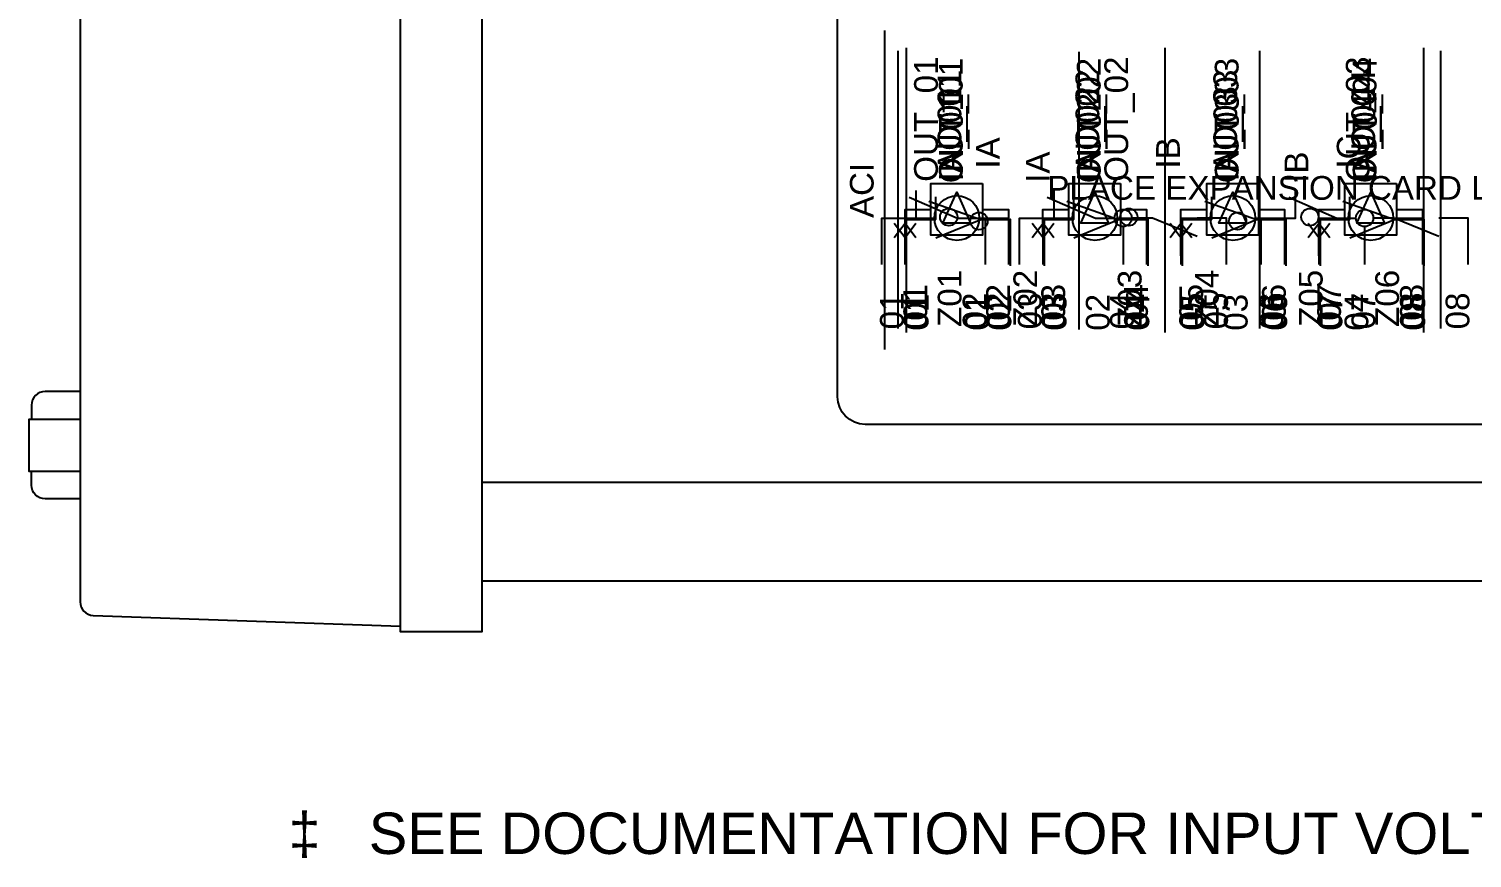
# Model space of a CAD drawing. Extents: x 0.3 to 23.7, y 0.2 to 17.5.
# Drawn here: x 8.667 to 12.852, y 0.765 to 3.17 of the extents above; entities that cross this region are included whole.
import ezdxf

# ---------------------------------------------------------------- set-up
doc = ezdxf.new("R2010")
doc.units = 0
doc.header["$MEASUREMENT"] = 0
for name, color, linetype in [('5_01__0-__EMPTY', 7, 'CONTINUOUS'), ('5_02__8-___4__ACI', 7, 'CONTINUOUS'), ('5_03__C-___4__DI_-__3__DO_', 7, 'CONTINUOUS'), ('5_04__2X___8__DO__STANDARD', 7, 'CONTINUOUS'), ('5_05__2A___8__DO__STANDARD', 7, 'CONTINUOUS'), ('5_06__2B___8__DO__STANDARD', 7, 'CONTINUOUS'), ('5_07__2C___8__DO__STANDARD', 7, 'CONTINUOUS'), ('5_08__3-___8__DI', 7, 'CONTINUOUS'), ('5_09__5-___8__AI', 7, 'CONTINUOUS'), ('5_10__6-___4__AI_-__4__AO_', 7, 'CONTINUOUS'), ('5_11__E___4__ACI_-__3__AVI', 7, 'CONTINUOUS'), ('7_00_____DWG', 7, 'CONTINUOUS')]:
    doc.layers.add(name, color=color, linetype=linetype)
doc.styles.add('ARIAL', font='arial.ttf')

msp = doc.modelspace()

# ---------------------------------------------------------------- linework, layer by layer
at = {"layer": '5_02__8-___4__ACI'}
for points in [[(11.2119, 2.2897), (11.2119, 3.1147)], [(11.9619, 2.2897), (11.9619, 3.1147)], [(12.712, 2.2897), (12.712, 3.1147)]]:
    msp.add_lwpolyline(points, dxfattribs=at)
for centre in [(11.4219, 2.6124), (12.1719, 2.6124)]:
    msp.add_circle(centre, 0.025, dxfattribs=at)
at = {"layer": '5_03__C-___4__DI_-__3__DO_'}
for points in [[(11.1399, 2.4863), (11.1399, 2.6213), (11.1399, 2.6213), (11.2399, 2.6213), (11.2399, 2.7013)], [(11.22, 2.6813), (11.36, 2.6213), (11.44, 2.6213), (11.44, 2.4863)], [(11.5399, 2.4863), (11.5399, 2.6213), (11.64, 2.6213), (11.6399, 2.6213), (11.6399, 2.7013)], [(11.6199, 2.6813), (11.7599, 2.6213), (11.815, 2.6213)], [(12.24, 2.4863), (12.24, 2.6213), (12.34, 2.6213), (12.34, 2.6213), (12.34, 2.7013)], [(12.32, 2.6813), (12.46, 2.6213), (12.5151, 2.6213)], [(11.84, 2.5963), (11.84, 2.4863)], [(12.0549, 2.5676), (11.925, 2.6213), (11.865, 2.6213)], [(12.1401, 2.4863), (12.1401, 2.6213), (12.055, 2.6213)], [(12.5401, 2.5963), (12.5401, 2.4863)], [(12.755, 2.5676), (12.6251, 2.6213), (12.5651, 2.6213)], [(12.8402, 2.4863), (12.8402, 2.6213), (12.7551, 2.6213)]]:
    msp.add_lwpolyline(points, dxfattribs=at)
for centre in [(11.84, 2.6213), (12.5401, 2.6213)]:
    msp.add_circle(centre, 0.025, dxfattribs=at)
at = {"layer": '5_04__2X___8__DO__STANDARD'}
for points in [[(11.2119, 2.4824), (11.2119, 2.6174), (11.297, 2.6174)], [(11.297, 2.5637), (11.427, 2.6174), (11.512, 2.6174), (11.512, 2.4824)], [(11.6119, 2.4824), (11.6119, 2.6174), (11.697, 2.6174)], [(11.697, 2.5637), (11.827, 2.6174), (11.912, 2.6174), (11.912, 2.4824)], [(12.0118, 2.4824), (12.0118, 2.6174), (12.0969, 2.6174)], [(12.097, 2.5637), (12.227, 2.6174), (12.3119, 2.6174), (12.3119, 2.4824)], [(12.4118, 2.4824), (12.4118, 2.6174), (12.4969, 2.6174)], [(12.497, 2.5637), (12.6269, 2.6174), (12.7119, 2.6174), (12.7119, 2.4824)]]:
    msp.add_lwpolyline(points, dxfattribs=at)
at = {"layer": '5_05__2A___8__DO__STANDARD'}
for points in [[(11.2119, 2.4824), (11.2119, 2.6175), (11.2119, 2.6175), (11.297, 2.6175), (11.297, 2.6824)], [(11.6119, 2.4824), (11.6119, 2.6175), (11.6119, 2.6175), (11.697, 2.6175), (11.697, 2.6824)], [(12.0118, 2.4824), (12.0118, 2.6175), (12.0118, 2.6175), (12.0969, 2.6175), (12.0969, 2.6824)], [(12.4118, 2.4824), (12.4118, 2.6175), (12.4118, 2.6175), (12.4969, 2.6175), (12.4969, 2.6824)], [(11.277, 2.6699), (11.427, 2.6174), (11.512, 2.6175), (11.512, 2.4825)], [(11.677, 2.6699), (11.827, 2.6174), (11.912, 2.6175), (11.912, 2.4825)], [(12.077, 2.6699), (12.227, 2.6174), (12.3119, 2.6175), (12.3119, 2.4825)], [(12.4769, 2.6699), (12.6269, 2.6174), (12.7119, 2.6175), (12.7119, 2.4825)]]:
    msp.add_lwpolyline(points, dxfattribs=at)
at = {"layer": '5_06__2B___8__DO__STANDARD'}
for points in [[(11.2119, 2.4824), (11.2119, 2.6174), (11.297, 2.6174)], [(11.297, 2.5637), (11.427, 2.6174), (11.512, 2.6174), (11.512, 2.4824)], [(11.6119, 2.4824), (11.6119, 2.6174), (11.697, 2.6174)], [(11.697, 2.5637), (11.827, 2.6174), (11.912, 2.6174), (11.912, 2.4824)], [(12.0118, 2.4824), (12.0118, 2.6174), (12.0969, 2.6174)], [(12.097, 2.5637), (12.227, 2.6174), (12.3119, 2.6174), (12.3119, 2.4824)], [(12.4118, 2.4824), (12.4118, 2.6174), (12.4969, 2.6174)], [(12.497, 2.5637), (12.6269, 2.6174), (12.7119, 2.6174), (12.7119, 2.4824)]]:
    msp.add_lwpolyline(points, dxfattribs=at)
at = {"layer": '5_07__2C___8__DO__STANDARD'}
for points in [[(12.0118, 2.4824), (12.0118, 2.6175), (12.0118, 2.6175), (12.0969, 2.6175), (12.0969, 2.6824)], [(12.4118, 2.4824), (12.4118, 2.6175), (12.4118, 2.6175), (12.4969, 2.6175), (12.4969, 2.6824)], [(12.077, 2.6699), (12.227, 2.6174), (12.3119, 2.6175), (12.3119, 2.4825)], [(12.4769, 2.6699), (12.627, 2.6174), (12.7119, 2.6175), (12.7119, 2.4825)], [(11.2119, 2.4824), (11.2119, 2.6174), (11.297, 2.6174)], [(11.297, 2.5637), (11.427, 2.6174), (11.512, 2.6174), (11.512, 2.4824)], [(11.6118, 2.4824), (11.6118, 2.6174), (11.6969, 2.6174)], [(11.697, 2.5637), (11.827, 2.6174), (11.912, 2.6174), (11.912, 2.4824)]]:
    msp.add_lwpolyline(points, dxfattribs=at)
at = {"layer": '5_08__3-___8__DI'}
for points in [[(11.208, 2.4863), (11.208, 2.6213), (11.293, 2.6213)], [(11.423, 2.6213), (11.508, 2.6213), (11.508, 2.4863)], [(11.6081, 2.4863), (11.6081, 2.6213), (11.6931, 2.6213)], [(11.8231, 2.6213), (11.9081, 2.6213), (11.9081, 2.4863)], [(12.0082, 2.4863), (12.0081, 2.6213), (12.0931, 2.6213)], [(12.2231, 2.6213), (12.3081, 2.6213), (12.3081, 2.4863)], [(12.408, 2.4863), (12.408, 2.6213), (12.493, 2.6213)], [(12.623, 2.6213), (12.708, 2.6213), (12.708, 2.4863)]]:
    msp.add_lwpolyline(points, dxfattribs=at)
for centre in [(11.358, 2.6213), (11.7581, 2.6213), (12.1582, 2.6213), (12.558, 2.6213)]:
    msp.add_circle(centre, 0.065, dxfattribs=at)
at = {"layer": '5_09__5-___8__AI'}
for points in [[(11.4326, 2.7213), (11.4326, 2.5713), (11.2827, 2.5713), (11.2827, 2.7213), (11.4326, 2.7213)], [(11.8327, 2.7213), (11.8327, 2.5713), (11.6827, 2.5713), (11.6827, 2.7213), (11.8327, 2.7213)], [(12.2328, 2.7213), (12.2328, 2.5713), (12.0828, 2.5713), (12.0828, 2.7213), (12.2328, 2.7213)], [(12.6328, 2.7213), (12.6328, 2.5713), (12.4829, 2.5713), (12.4829, 2.7213), (12.6328, 2.7213)], [(11.3976, 2.6063), (11.3176, 2.6063), (11.3576, 2.6963), (11.3976, 2.6063)], [(11.7977, 2.6063), (11.7177, 2.6063), (11.7577, 2.6963), (11.7977, 2.6063)], [(12.1978, 2.6063), (12.1178, 2.6063), (12.1578, 2.6963), (12.1978, 2.6063)], [(12.5978, 2.6063), (12.5178, 2.6063), (12.5578, 2.6963), (12.5978, 2.6063)], [(11.2076, 2.5113), (11.2076, 2.6463), (11.2826, 2.6463)], [(11.4327, 2.6463), (11.5078, 2.6463), (11.5078, 2.5113)], [(11.6077, 2.5113), (11.6076, 2.6463), (11.6827, 2.6463)], [(11.8327, 2.6463), (11.9078, 2.6463), (11.9078, 2.5113)], [(12.0077, 2.5113), (12.0077, 2.6463), (12.0828, 2.6463)], [(12.2328, 2.6463), (12.3079, 2.6463), (12.3079, 2.5113)], [(12.4078, 2.5113), (12.4078, 2.6463), (12.4828, 2.6463)], [(12.6329, 2.6463), (12.708, 2.6463), (12.708, 2.5113)], [(11.1764, 2.5651), (11.2076, 2.6063), (11.2388, 2.5651)], [(11.5764, 2.5651), (11.6077, 2.6063), (11.6389, 2.5651)], [(11.9765, 2.5651), (12.0077, 2.6063), (12.0389, 2.5651)], [(12.3766, 2.5651), (12.4078, 2.6063), (12.439, 2.5651)]]:
    msp.add_lwpolyline(points, dxfattribs=at)
at = {"layer": '5_10__6-___4__AI_-__4__AO_'}
for points in [[(11.4326, 2.7213), (11.4326, 2.5713), (11.2827, 2.5713), (11.2827, 2.7213), (11.4326, 2.7213)], [(11.8327, 2.7213), (11.8327, 2.5713), (11.6827, 2.5713), (11.6827, 2.7213), (11.8327, 2.7213)], [(12.2328, 2.7213), (12.2328, 2.5713), (12.0828, 2.5713), (12.0828, 2.7213), (12.2328, 2.7213)], [(12.6328, 2.7213), (12.6328, 2.5713), (12.4829, 2.5713), (12.4829, 2.7213), (12.6328, 2.7213)], [(11.3976, 2.6063), (11.3176, 2.6063), (11.3576, 2.6963), (11.3976, 2.6063)], [(11.7977, 2.6063), (11.7177, 2.6063), (11.7577, 2.6963), (11.7977, 2.6063)], [(12.1978, 2.6063), (12.1178, 2.6063), (12.1578, 2.6963), (12.1978, 2.6063)], [(12.5978, 2.6063), (12.5178, 2.6063), (12.5578, 2.6963), (12.5978, 2.6063)], [(11.2076, 2.5113), (11.2076, 2.6463), (11.2826, 2.6463)], [(11.4327, 2.6463), (11.5078, 2.6463), (11.5078, 2.5113)], [(11.6077, 2.5113), (11.6076, 2.6463), (11.6827, 2.6463)], [(11.8327, 2.6463), (11.9078, 2.6463), (11.9078, 2.5113)], [(12.0077, 2.5113), (12.0077, 2.6463), (12.0828, 2.6463)], [(12.2328, 2.6463), (12.3079, 2.6463), (12.3079, 2.5113)], [(12.4078, 2.5113), (12.4078, 2.6463), (12.4828, 2.6463)], [(12.6329, 2.6463), (12.708, 2.6463), (12.708, 2.5113)], [(11.1764, 2.6063), (11.2076, 2.5651), (11.2388, 2.6063)], [(11.5764, 2.6063), (11.6077, 2.5651), (11.6389, 2.6063)], [(11.9765, 2.6063), (12.0077, 2.5651), (12.0389, 2.6063)], [(12.3766, 2.6063), (12.4078, 2.5651), (12.439, 2.6063)]]:
    msp.add_lwpolyline(points, dxfattribs=at)
at = {"layer": '5_11__E___4__ACI_-__3__AVI'}
for points in [[(11.1491, 2.2397), (11.1491, 3.1647)], [(11.1881, 2.3013), (11.1881, 3.1063)], [(11.7122, 2.2981), (11.7122, 3.1031)], [(12.2363, 2.3013), (12.2363, 3.1063)], [(12.7613, 2.3013), (12.7613, 3.1063)]]:
    msp.add_lwpolyline(points, dxfattribs=at)
for points in [[(11.3344, 2.649), (11.3394, 2.6485), (11.3441, 2.6471), (11.3484, 2.6448), (11.3521, 2.6417), (11.3551, 2.638), (11.3574, 2.6338), (11.3589, 2.6291), (11.3594, 2.624), (11.3589, 2.619), (11.3574, 2.6143), (11.3551, 2.6101), (11.3521, 2.6064), (11.3484, 2.6033), (11.3441, 2.601), (11.3394, 2.5996), (11.3344, 2.5991), (11.3294, 2.5996), (11.3247, 2.601), (11.3204, 2.6033), (11.3167, 2.6064), (11.3137, 2.6101), (11.3114, 2.6143), (11.3099, 2.619), (11.3094, 2.624), (11.3099, 2.6291), (11.3114, 2.6338), (11.3137, 2.638), (11.3167, 2.6417), (11.3204, 2.6448), (11.3247, 2.6471), (11.3294, 2.6485)], [(11.8564, 2.649), (11.8615, 2.6485), (11.8662, 2.6471), (11.8704, 2.6448), (11.8741, 2.6417), (11.8772, 2.638), (11.8795, 2.6338), (11.8809, 2.6291), (11.8814, 2.624), (11.8809, 2.619), (11.8795, 2.6143), (11.8772, 2.6101), (11.8741, 2.6064), (11.8704, 2.6033), (11.8662, 2.601), (11.8615, 2.5996), (11.8564, 2.5991), (11.8514, 2.5996), (11.8467, 2.601), (11.8425, 2.6033), (11.8388, 2.6064), (11.8357, 2.6101), (11.8334, 2.6143), (11.8319, 2.619), (11.8314, 2.624), (11.8319, 2.6291), (11.8334, 2.6338), (11.8357, 2.638), (11.8388, 2.6417), (11.8425, 2.6448), (11.8467, 2.6471), (11.8514, 2.6485)], [(12.3814, 2.649), (12.3865, 2.6485), (12.3912, 2.6471), (12.3954, 2.6448), (12.3991, 2.6417), (12.4022, 2.638), (12.4045, 2.6338), (12.4059, 2.6291), (12.4064, 2.624), (12.4059, 2.619), (12.4045, 2.6143), (12.4022, 2.6101), (12.3991, 2.6064), (12.3954, 2.6033), (12.3912, 2.601), (12.3865, 2.5996), (12.3814, 2.5991), (12.3764, 2.5996), (12.3717, 2.601), (12.3675, 2.6033), (12.3638, 2.6064), (12.3607, 2.6101), (12.3584, 2.6143), (12.357, 2.619), (12.3564, 2.624), (12.357, 2.6291), (12.3584, 2.6338), (12.3607, 2.638), (12.3638, 2.6417), (12.3675, 2.6448), (12.3717, 2.6471), (12.3764, 2.6485)]]:
    msp.add_lwpolyline(points, close=True, dxfattribs=at)
at = {"layer": '7_00_____DWG'}
for points in [[(9.7445, 9), (9.9807, 9), (9.9807, 1.4213), (9.7445, 1.4213)], [(15.0491, 8.8524), (9.9807, 8.8524), (9.9807, 1.5689), (15.0491, 1.5689)]]:
    msp.add_lwpolyline(points, close=True, dxfattribs=at)
for points in [[(9.7445, 8.9834), (8.8539, 8.9523, 0.404026), (8.8159, 8.9129), (8.8159, 1.5083, 0.404026), (8.8539, 1.469), (9.7445, 1.4379)], [(8.8159, 2.118), (8.7144, 2.118, 0.414214), (8.675, 2.0787), (8.675, 2.0375)], [(8.8159, 1.807), (8.7144, 1.807, -0.414214), (8.675, 1.8464), (8.675, 1.8875)]]:
    msp.add_lwpolyline(points, format="xyb", dxfattribs=at)
msp.add_lwpolyline([(11.0919, 8.348), (14.8018, 8.348, -0.414213), (14.8818, 8.268), (14.8818, 2.1031, -0.414212), (14.8018, 2.0231), (11.0919, 2.0231, -0.414211), (11.0119, 2.1031), (11.0119, 8.268, -0.414219)], format="xyb", close=True, dxfattribs=at)
for points in [[(8.8159, 2.0375), (8.6672, 2.0375), (8.6672, 1.8875), (8.8159, 1.8875)], [(15.0491, 1.8543), (9.9807, 1.8543)]]:
    msp.add_lwpolyline(points, dxfattribs=at)

# ---------------------------------------------------------------- texts
at = {"layer": '5_01__0-__EMPTY', "style": 'ARIAL'}
msp.add_text('PLACE EXPANSION CARD LABEL HERE', height=0.068833, dxfattribs=at).set_placement((11.6201, 2.6742))
at = {"layer": '5_02__8-___4__ACI', "style": 'ARIAL'}
for s, p in [('IA', (11.6269, 2.7233)), ('IB', (12.3769, 2.7233)), ('01', (11.4508, 2.2945)), ('02', (11.8008, 2.2945)), ('03', (12.2008, 2.2945)), ('04', (12.5508, 2.2945))]:
    msp.add_text(s, height=0.06883, rotation=90, dxfattribs=at).set_placement(p)
at = {"layer": '5_03__C-___4__DI_-__3__DO_', "style": 'ARIAL'}
for s, p in [('OUT_01', (11.3027, 2.7263)), ('OUT_02', (11.8545, 2.7263)), ('OUT_03', (12.5546, 2.7263)), ('01', (11.2038, 2.2984)), ('02', (11.4437, 2.2984)), ('03', (11.6037, 2.2984)), ('04', (11.8708, 2.2984)), ('05', (12.1438, 2.2984)), ('06', (12.3038, 2.2984)), ('07', (12.5709, 2.2984)), ('08', (12.8439, 2.2984))]:
    msp.add_text(s, height=0.06883, rotation=90, dxfattribs=at).set_placement(p)
at = {"layer": '5_04__2X___8__DO__STANDARD', "style": 'ARIAL'}
for s, p in [('OUT_01', (11.3746, 2.7224)), ('OUT_02', (11.7746, 2.7224)), ('OUT_03', (12.1746, 2.7224)), ('OUT_04', (12.5746, 2.7224)), ('01', (11.2757, 2.2945)), ('02', (11.5157, 2.2945)), ('03', (11.6757, 2.2945)), ('04', (11.9157, 2.2945)), ('05', (12.0757, 2.2945)), ('06', (12.3155, 2.2945)), ('07', (12.4755, 2.2945)), ('08', (12.7156, 2.2945))]:
    msp.add_text(s, height=0.06883, rotation=90, dxfattribs=at).set_placement(p)
at = {"layer": '5_05__2A___8__DO__STANDARD', "style": 'ARIAL'}
for s, p in [('OUT_01', (11.3746, 2.7224)), ('OUT_02', (11.7746, 2.7224)), ('OUT_03', (12.1746, 2.7224)), ('OUT_04', (12.5746, 2.7224)), ('01', (11.2757, 2.2945)), ('02', (11.5157, 2.2945)), ('03', (11.6757, 2.2945)), ('04', (11.9157, 2.2945)), ('05', (12.0757, 2.2945)), ('06', (12.3155, 2.2945)), ('07', (12.4755, 2.2945)), ('08', (12.7156, 2.2945))]:
    msp.add_text(s, height=0.06883, rotation=90, dxfattribs=at).set_placement(p)
at = {"layer": '5_06__2B___8__DO__STANDARD', "style": 'ARIAL'}
for s, p in [('OUT_01', (11.3746, 2.7224)), ('OUT_02', (11.7746, 2.7224)), ('OUT_03', (12.1746, 2.7224)), ('OUT_04', (12.5746, 2.7224)), ('01', (11.2757, 2.2945)), ('02', (11.5157, 2.2945)), ('03', (11.6757, 2.2945)), ('04', (11.9157, 2.2945)), ('05', (12.0757, 2.2945)), ('06', (12.3155, 2.2945)), ('07', (12.4755, 2.2945)), ('08', (12.7156, 2.2945))]:
    msp.add_text(s, height=0.06883, rotation=90, dxfattribs=at).set_placement(p)
at = {"layer": '5_07__2C___8__DO__STANDARD', "style": 'ARIAL'}
for s, p in [('OUT_01', (11.3746, 2.7224)), ('OUT_02', (11.7746, 2.7224)), ('OUT_03', (12.1746, 2.7224)), ('OUT_04', (12.5746, 2.7224)), ('01', (11.2757, 2.2945)), ('02', (11.5157, 2.2945)), ('03', (11.6757, 2.2945)), ('04', (11.9157, 2.2945)), ('05', (12.0757, 2.2945)), ('06', (12.3155, 2.2945)), ('07', (12.4755, 2.2945)), ('08', (12.7156, 2.2945))]:
    msp.add_text(s, height=0.06883, rotation=90, dxfattribs=at).set_placement(p)
at = {"layer": '5_08__3-___8__DI', "style": 'ARIAL'}
for s, p in [('IN_01', (11.3752, 2.7272)), ('IN_02', (11.7752, 2.7272)), ('IN_03', (12.1752, 2.7272)), ('IN_04', (12.5752, 2.7272)), ('01', (11.2717, 2.2984)), ('02', (11.5117, 2.2984)), ('03', (11.6717, 2.2984)), ('04', (11.9117, 2.2984)), ('05', (12.0717, 2.2984)), ('06', (12.3116, 2.2984)), ('07', (12.4715, 2.2984)), ('08', (12.7116, 2.2984))]:
    msp.add_text(s, height=0.06883, rotation=90, dxfattribs=at).set_placement(p)
at = {"layer": '5_09__5-___8__AI', "style": 'ARIAL'}
for s, p in [('AI_01', (11.3707, 2.7522)), ('AI_02', (11.7707, 2.7522)), ('AI_03', (12.1706, 2.7522)), ('AI_04', (12.5706, 2.7522)), ('04', (11.9117, 2.3233)), ('01', (11.2718, 2.3233)), ('02', (11.5118, 2.3233)), ('03', (11.6717, 2.3233)), ('05', (12.0717, 2.3233)), ('06', (12.3116, 2.3233)), ('07', (12.4716, 2.3233)), ('08', (12.7116, 2.3233))]:
    msp.add_text(s, height=0.06883, rotation=90, dxfattribs=at).set_placement(p)
at = {"layer": '5_10__6-___4__AI_-__4__AO_', "style": 'ARIAL'}
for s, p in [('AO_01', (11.3707, 2.7522)), ('AO_02', (11.7707, 2.7522)), ('AO_03', (12.1706, 2.7522)), ('AO_04', (12.5706, 2.7522)), ('04', (11.9117, 2.3233)), ('01', (11.2718, 2.3233)), ('02', (11.5118, 2.3233)), ('03', (11.6717, 2.3233)), ('05', (12.0717, 2.3233)), ('06', (12.3116, 2.3233)), ('07', (12.4716, 2.3233)), ('08', (12.7116, 2.3233))]:
    msp.add_text(s, height=0.06883, rotation=90, dxfattribs=at).set_placement(p)
at = {"layer": '5_11__E___4__ACI_-__3__AVI', "style": 'ARIAL'}
for s, height, p in [('IA', 0.06883, (11.4823, 2.7646)), ('IB', 0.06883, (12.0044, 2.7646)), ('IC', 0.06883, (12.5283, 2.7646)), ('ACI', 0.06846, (11.1164, 2.6216)), ('Z01', 0.06883, (11.3713, 2.3055)), ('Z02', 0.06883, (11.5907, 2.3055)), ('Z03', 0.06883, (11.8933, 2.3055)), ('Z04', 0.06883, (12.1169, 2.3055)), ('Z05', 0.06883, (12.4184, 2.3055)), ('Z06', 0.06883, (12.64, 2.3055))]:
    msp.add_text(s, height=height, rotation=90, dxfattribs=at).set_placement(p)
at = {"layer": '7_00_____DWG', "style": 'ARIAL'}
msp.add_text('‡   SEE DOCUMENTATION FOR INPUT VOLTAGE RATING', height=0.12, dxfattribs=at).set_placement((9.4197, 0.7774))

doc.saveas('drawing.dxf')
